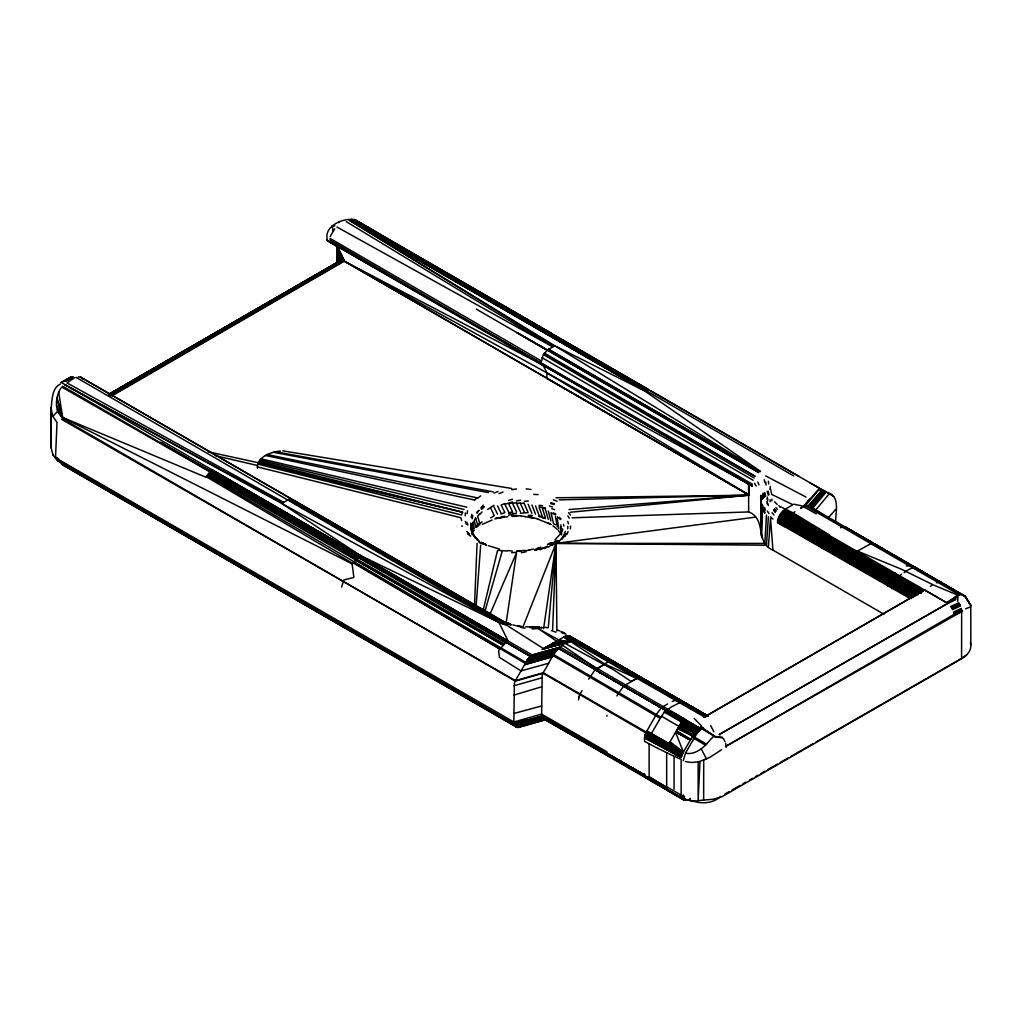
<?xml version="1.0" encoding="UTF-8"?>
<svg xmlns="http://www.w3.org/2000/svg" width="1022" height="1022" viewBox="0 0 1022 1022"><rect width="100%" height="100%" fill="white"/><g stroke="black" fill="none" stroke-linecap="round" stroke-linejoin="round"><path stroke-width="1.5" d="M58.062 461.484L52.978 455.033L51.1 447.802L51.151 408.659C52.02 400.701 51.841 387.696 60.324 384.157M546.962 372.889L546.783 378.383L748.998 495.018L748.666 484.019L326.606 240.17L337.247 246.328L344.887 261.517L748.998 495.018L546.962 372.889L543.142 365.276L539.207 362.989M682.364 798.846L681.137 795.435L681.125 759.282C675.312 757.136 653.301 746.252 644.55 741.333L644.601 737.654L681.086 757.276L644.563 738.012M700.019 761.416L698.167 761.824L698.141 799.817L700.019 761.416L709.843 757.366L721.609 749.688M849.793 564.31L852.016 556.798L857.381 551.088L901.149 569.101L933.009 584.776L958.023 595.238L961.638 594.574L965.496 596.503L970.759 605.343L970.836 644.933C971.322 651.001 966.493 656.009 961.574 658.781L721.89 796.751L712.704 799.319L703.66 800.06L703.711 760.189M884.03 614.26L772.926 550.079C754.939 543.257 766.909 518.678 748.641 511.945L748.666 484.019L752.473 486.229L329.736 239.966M761.032 529.613L761.045 503.297M570.417 512.239L748.653 495.21L748.666 484.019M961.574 658.781L961.664 610.811M761.032 533.51L761.186 505.366M752.473 484.224L541.098 363.091L542.95 355.439L547.485 349.997L758.707 472.534L476.341 309.142M51.1 447.802L51.1 407.305M561.436 533.944L561.5 529.409L560.989 532.424M761.186 535.554L761.658 507.385M784.526 526.611L777.461 522.523L910.04 598.483M821.407 547.907L821.662 545.493M887.454 586.053L889.677 578.554L895.042 572.844M892.014 588.698L894.723 580.394L901.596 574.147M561.5 530.163L561.538 528.655M761.646 537.585L762.438 509.39L764.852 513.236M465.214 515.88L465.317 512.929M471.551 529.409L472.075 523.341M552.634 629.488L555.981 543.372L558.549 540.996M474.527 605.356L477.057 543.346M567.721 528.808L567.823 526.343M55.571 456.451L57.015 422.469L52.863 416.401L51.151 408.659M570.429 528.923L570.557 526.126M561.18 534.698L561.333 531.683M771.84 500.921L771.942 499.158M957.678 601.396L958.023 595.238M766.487 515.075L764.839 543.397L555.981 543.372L522.74 627.534M768.391 516.8L766.474 545.211L555.981 543.372L543.602 628.658M681.137 795.435L681.125 794.694M767.637 500.997L767.79 498.787M476.048 607.094L480.659 545.263M768.378 546.949L770.537 518.41L772.926 550.079M257.429 468.28L257.48 465.266M520.236 727.038L518.422 727.447A28.539 16.48 -60 0 0 517.835 727.472L516.787 727.281A17.63 10.182 -60 0 1 516.314 727.076L515.867 726.808A16.991 9.811 -60 0 1 515.446 726.514L513.862 722.72A11.74 6.784 -60 0 1 513.849 721.992L514.411 683.296A17.463 10.079 -60 0 0 514.73 682.326A18.652 10.769 -60 0 0 515.126 681.355L515.573 680.397A22.842 13.184 -60 0 1 516.084 679.451L527.135 660.327L531.542 655.46M652.062 781.498L543.64 718.939L541.647 714.851A11.906 6.873 -60 0 1 541.622 714.11L542.184 675.414A17.706 10.22 -60 0 0 542.503 674.443A18.907 10.923 -60 0 0 542.899 673.472L543.359 672.527A23.161 13.375 -60 0 1 543.857 671.569C551.126 660.365 555.355 644.946 570.391 641.394L604.743 663.968L636.757 678.467L641.65 677.727L643.898 680.179M606.915 716.218L606.991 715.311M548.316 627.291L555.981 543.372L755.386 517.145M578.503 699.981L578.746 698.077M341.603 587.05L343.865 579.959L353.868 577.43L352.143 563.889L360.255 555.444L498.928 622.398L506.81 625.298L543.487 648.612L569.446 641.765L563.991 636.936L570.391 641.394M784.538 525.832L777.474 521.744L911.509 598.47M683.233 760.764L685.507 753.112L692.635 740.746M60.95 387.951C55.661 396.332 53.898 409.618 61.895 417.002L57.692 411.214L52.863 416.401M506.094 623.318L516.506 552.813L490.1 613.915M472.164 524.12L472.202 533.165M644.678 736.926L680.793 757.149L645.15 734.792L681.687 756.012L681.342 757.443M467.028 513.734L467.552 510.821M770.396 486.51L769.898 489.359L770.818 489.231M784.641 524.989L777.576 520.926L777.716 520.109L913.221 597.589M562.407 530.852L562.739 529.064M766.973 499.247L767.394 497.075M784.794 524.158L777.716 520.109M821.688 545.365L824.115 539.59L828.995 534.685L793.034 512.852L780.527 506.708M343.852 627.431L342.102 624.123M471.18 517.311L471.857 514.334M578.784 697.898L579.065 696.723M645.048 735.15L680.345 756.817L644.716 736.734L645.112 734.869L681.687 756.012L682.913 753.15M482.921 611.271L497.433 550.858M472.1 518.78L472.879 515.803M473.033 521.91L472.202 524.899L473.071 530.955M484.671 612.255L502.058 551.701M526.215 488.835L530.967 489.449M784.973 523.341L777.908 519.265L913.694 596.848M257.493 465.266C260.061 455.493 271.482 452.082 280.386 451.021M579.385 695.752L579.129 696.557M330.272 236.376L334.731 228.8M472.049 534.698L473.033 531.721M785.241 522.472L778.176 518.384L913.987 595.992M567.095 534.199L568.066 531.466M257.748 464.09L258.285 462.711L462.608 512.226L461.574 514.973L257.748 464.09L462.608 512.226L259.013 461.382M565.485 531.427L563.211 536.295L559.277 541.302M579.781 694.781L579.461 695.586M645.802 733.029L645.47 733.822M785.548 521.59L778.47 517.541L915.648 595.877M552.11 333.747L354.826 219.743C343.162 217.418 322.773 226.373 327.589 240.732L337.247 246.328L344.273 261.198L543.142 365.276M669.269 743.16L675.568 732.237L683.424 752.205L646.249 732.071L656.226 714.672M785.905 520.735L778.841 516.672L916.044 595.047M475.715 517.656L474.234 520.517L475.741 526.713M564.847 536.691L566.239 534.008M565.396 533.88L562.241 539.067M580.317 693.67L582.029 690.668M62.163 418.432L515.241 681.125L543.001 673.255L645.878 732.851L668.988 743.671L646.798 731.037L668.988 743.671M682.849 753.112L691.983 737.22L705.525 745.204L713.177 736.632L722.899 737.961M786.288 519.93L779.224 515.855L917.807 594.957M692.661 740.707L694.666 737.22M677.024 729.721L676.347 730.883M659.126 720.216L660.787 717.342M685.57 703.494L683.884 702.114L680.959 702.037L671.824 706.777L665.118 711.108L660.864 717.201L656.316 714.531L661.247 707.824L699.891 730.066L703.468 727.779M679.042 726.246L680 724.598L696.506 734.077L699.878 730.091L683.59 720.408L699.904 730.053L683.348 720.612L681.7 722.26L698.192 731.765L681.648 721.928M694.692 737.194L696.48 734.115L694.487 732.915L692.009 737.169M651.959 732.633L658.986 720.459M677.113 729.555L677.586 728.763L692.686 736.019L706.547 744.157M677.765 728.431L678.442 727.281L692.686 736.019L678.327 727.46M678.966 726.387L661.438 716.205M695.394 735.981L693.376 734.818M786.736 519.099L779.684 515.024L918.293 594.152M588.634 679.208L595.06 669.793L662.052 708.348M616.841 695.918L623.676 685.992L636.757 678.467L631.187 681.47L613.89 669.985L565.984 643.911L572.141 640.424L565.089 636.348L558.74 639.925L538.862 628.99L556.581 641.152L569.446 641.765L541.967 649.481L556.581 641.152M719.935 734.907L719.309 734.524L955.251 599.045L957.41 595.596M56.542 405.197L62.674 417.487L205.69 477.146L211.861 470.452L359.782 555.713L212.487 470.069M680.537 723.768L680.026 724.56M475.703 527.454L477.568 524.708L475.741 518.422M787.234 518.295L780.182 514.207L918.804 593.386M560.145 534.174L554.972 539.91M680.78 723.423L697.157 733.081L680.78 723.423L681.648 722.311L698.179 731.778L664.236 712.04M68.87 378.6L72.575 376.786L65.638 381.155M110.235 396.217L343.635 260.917L340.709 260.533L338.18 262.271L337.247 246.328L344.273 261.198L112.241 395.731M787.758 517.528L780.693 513.453L920.669 593.399M810.254 498.583L803.42 506.605L800.584 508.432L803.42 506.58L810.254 498.583L807.942 500.614M479.637 513.708L477.568 516.429L479.676 522.791L477.53 525.449M62.661 386.175L505.545 642.723L498.608 650.605L499.439 657.376L521.016 670.892L548.648 663.265M826.121 492.055L822.212 489.845L808.44 505.826L812.707 508.228L826.121 492.055C841.132 495.312 835.242 512.444 835.638 523.2M682.504 721.404L699.061 730.832L682.632 721.264M812.707 508.228L815.748 509.991L829.2 493.843M788.307 516.8L781.242 512.725L921.269 592.683M920.745 593.309L921.346 592.594M808.606 505.89L822.442 489.947M809.948 506.644L823.591 490.598M810.51 506.976L824.154 490.93M811.213 507.372L824.843 491.327L811.059 507.282M811.289 507.41L824.907 491.352M817.677 490.241L803.892 506.35M818.89 489.755L805.234 505.801A5.084 2.938 -60 0 0 804.876 505.916L804.633 505.992M828.804 517.234L835.638 509.403M477.236 526.879L482.026 521.731M793.851 504.165L803.675 506.312M479.676 514.513L482.026 511.92M480.953 507.742L483.329 505.175M530.431 656.354L558.434 648.267L663.508 709.038M788.907 516.084L781.843 512.009L921.87 592.019L922.508 591.431L782.456 511.345L789.533 515.42M530.239 656.52L558.331 648.331L623.548 686.107M474.502 500.231L477.057 497.791L267.304 454.56M965.56 608.844L970.338 606.966L970.759 605.343M338.486 222.617L339.687 221.672M683.348 720.612L699.904 730.066M705.525 745.204C700.453 749.969 693.453 754.645 686.26 753.316M472.445 532.002L474.208 530.354M557.833 540.74L552.404 545.275M503.476 621.695L292.548 499.554L288.562 499.464L281.817 503.539L360.255 555.444L507.921 640.896L506.286 642.059L441.849 605.216L530.354 656.418L558.127 648.536L559.634 649.417L558.127 648.536M263.65 502.377L358.313 556.824L210.468 471.487M956.988 661.017L816.003 742.049M790.147 514.845L783.095 510.757L923.147 590.882L924.552 589.898L946.474 602.635L953.833 598.151M922.585 591.355L923.224 590.805M553.988 542.541L556.453 540.459M683.488 797.952L681.291 796.151L682.683 796.279L683.233 794.975L684.421 799.587L690.693 800.303M471.704 621.951L504.881 641.075L160.595 442.334L358.581 556.607L210.89 471.168M477.721 498.212L480.659 495.874M683.59 720.408L685.225 719.271L560.094 647.092L532.309 654.974L212.129 470.273M547.038 350.354L540.715 346.139M595.226 669.64L604.743 663.968M554.652 542.746L548.52 546.987M507.564 641.126L62.214 382.995M790.785 514.309L783.733 510.221L923.799 590.384L703.928 717.265L924.463 589.95L946.474 602.635M956.26 596.414L947.483 602.788L955.251 599.045M487.609 509.505L493.945 505.29M550.603 544.343L553.362 542.388M68.129 382.113L75.028 377.488M791.45 513.811L784.385 509.735L924.463 589.95M66.238 381.283L73.175 376.875M689.441 798.897L690.233 798.386M958.189 660.263L960.591 658.743M962.992 657.235L966.595 654.961M65.038 381.078L72 376.811M60.783 382.777L62.917 381.474M684.727 719.577L701.245 729.069L667.225 709.409M64.488 381.078L71.451 376.85M857.381 551.088L871.651 543.244L873.938 543.615L883.941 549.402M930.378 586.321L931.847 585.453M63.926 381.129L70.927 376.99M803.982 506.439L806.013 505.251M904.087 572.69C908.507 569.28 914.767 565.166 919.672 570.02M785.049 509.314L792.906 504.715L771.814 494.495L770.882 490.611M961.6 610.045L726.016 746.239L962.456 611.092L961.6 610.045L953.871 613.685L954.075 615.244L961.689 611.539M548.418 349.371L547.498 349.997L516.953 332.635L543.627 348.08M793.034 512.852L794.899 511.754M700.722 727.038L699.661 727.638M702.548 728.303L714.186 736.006L701.705 728.788M70.454 377.182L61.256 382.483M109.175 394.748L341.259 260.482L337.247 246.328L337.273 263.65M109.763 394.824L341.821 260.482L337.247 246.328L337.337 263.024M110.363 394.952L342.421 260.572L337.247 246.328L337.464 262.437M110.976 395.156L343.009 260.712L337.247 246.328L337.669 263.306M108.473 394.377L339.713 260.865L337.247 246.328L337.899 262.769M108.626 394.76L340.709 260.533L337.247 246.328L338.499 261.836M109.009 394.185L337.119 262.641M110.044 393.789L289.788 290.171M292.548 288.574L334.028 264.672M497.152 305.719L349.371 220.305L554.065 346.19L554.92 345.87L644.908 391.094L760.47 471.398L349.371 220.305L645.214 390.915L648.267 390.034M906.361 566.06L911.254 565.243M109.724 394.224L118.028 389.446M120.788 387.862L123.56 386.265M126.319 384.668L142.914 375.112M145.686 373.515L192.698 346.432M195.458 344.836L205.141 339.253M207.913 337.669L212.052 335.28M214.824 333.683L217.584 332.086M220.356 330.489L224.508 328.1M227.267 326.516L230.027 324.919M232.799 323.322L236.951 320.934M239.71 319.337L242.482 317.753M246.621 315.351L249.394 313.767M252.153 312.17L261.836 306.587M265.988 304.198L268.748 302.614M271.52 301.017L286.722 292.254M290.874 289.865L299.178 285.087M301.937 283.49L306.089 281.101M308.848 279.504L311.621 277.907M314.38 276.323L318.532 273.934M321.304 272.337L324.063 270.741M326.836 269.144L330.975 266.755M110.836 393.943L113.608 392.346M123.279 386.763L127.431 384.374M130.203 382.79L132.962 381.193M135.734 379.596L139.886 377.207M149.57 371.638L152.329 370.041M155.101 368.444L157.861 366.86M174.455 357.291L177.228 355.707M553.681 650.899L563.033 645.585L596.707 668.707C601.894 667.813 609.431 657.184 615.001 662.767L569.816 636.195L565.089 636.348L705.154 716.69L706.521 716.307L566.405 635.876L573.483 639.951L575.297 639.785M719.309 734.46L947.662 603.504L955.877 599.569M672.208 701.475L678.225 699.24L685.443 703.328M720.855 796.406C713.075 803.445 701.935 804.173 692.443 800.852M724.994 794.043L729.133 791.68M731.893 790.108L740.171 785.381M742.917 783.797L745.677 782.226M749.816 779.863L752.575 778.291M755.335 776.707L758.094 775.136M760.853 773.565L764.98 771.201M767.739 769.617L777.397 764.098M780.156 762.527L788.422 757.8M791.181 756.229L813.244 743.62M78.26 376.875L80.521 377.092L504.076 621.772L501.904 621.261L498.928 622.398L64.705 384.655L282.366 503.054M667.57 703.954L661.323 707.761L678.455 717.699L662.23 708.45L665.833 710.456L663.738 709.166M350.572 219.73L349.971 220.011L645.521 390.762L497.727 305.399L502.543 305.093L648.152 389.229M490.624 517.86L494.009 515.944M544.419 548.495L547.984 546.578M482.461 524.273L492.093 520.019M547.485 544.471L550.564 542.835M547.46 546.221L540.101 549.772M703.928 717.265L705.244 716.665M571.49 640.768L564.425 636.693L704.503 716.971M840.569 527.761L842.23 527.071A25.231 14.564 -60 0 0 842.703 526.93L845.564 527.224L855.005 532.679M549.338 543.96L551.765 542.759M331.92 226.194L334.897 225.785M953.692 612.881L961.459 609.24M953.475 612.063L961.28 608.435M950.639 606.544L958.738 602.814L959.224 603.58L960.463 605.969L952.491 609.623M951.15 607.26L959.224 603.58M951.635 608.026L959.671 604.36M952.082 608.805L960.08 605.177M548.52 349.294L760.151 471.564L548.52 349.294L554.065 346.19M539.718 549.338L543.487 547.69M936.471 582.783L939.563 582.042L942.054 582.974M494.111 493.128L498.084 491.441M572.167 640.424L573.47 639.951M504.868 503.527L501.125 504.996L504.868 512.597L501.125 514.028M498.992 493.588L503.028 492.042M535.285 550.385L539.322 548.929M534.953 549.977L538.913 548.635M534.659 549.657L538.543 548.392M508.598 500.435L512.495 499.221M537.47 548.15L540.932 547.089M513.849 695.088L541.622 686.822M553.962 654.067L526.279 661.796L554.294 653.505L526.534 661.362M552.544 656.533L524.631 664.658L552.378 656.801M818.277 489.96L822.212 489.845L809.82 482.678M556.62 650.069L528.438 658.449L555.636 651.333M512.597 501.917L504.868 504.306L508.701 512.099M528.681 658.155L556.211 650.58M531.951 655.204L559.724 647.322M529.447 657.325L557.207 649.455M529.051 657.734L556.824 649.851M527.237 660.174L555.01 652.292L527.441 659.854M527.135 660.327L554.908 652.445M526.279 661.796L554.052 653.927M513.925 685.775L541.698 677.88M514.04 723.895L541.813 716.013M515.088 726.118L542.861 718.236L653.646 781.664M515.969 726.872L543.742 718.99M543.985 719.13L516.199 727.012L62.419 464.831M517.707 727.46L546.195 719.462M521.003 726.68L545.85 719.641M527.033 660.493L554.78 652.662M512.597 502.735L508.701 503.833L512.597 511.805L508.701 512.865M527.39 659.944L555.01 652.292M513.925 723.244L525.282 720.088M542.593 649.111L569.446 641.765L558.74 639.925M500.448 517.285L504.498 516.199M513.849 713.484L541.622 705.972M543.129 648.804L569.446 641.765L555.649 641.688M528.438 658.449L555.751 651.193M527.748 659.382L555.163 652.074M508.675 513.542L512.597 512.571M544.662 647.935L569.446 641.765L553.119 643.119M545.569 647.411L569.446 641.765L552.761 643.323M671.812 791.756L670.151 791.756M546.093 647.118L569.446 641.765L551.931 643.796M500.026 517.822L504.216 516.864M516.532 502.632L512.597 503.514L516.532 511.703M547.204 646.492L569.446 641.765L551.254 644.179M698.167 761.824L691.715 762.489L685.468 761.582M499.796 517.962L504.038 517.081M547.792 646.16L569.446 641.765L549.734 645.035M508.534 515.267L512.546 514.462M494.865 518.882L499.273 518.001M516.506 500.933L520.505 500.141M521.386 552.698L526.062 551.816M512.559 513.887L516.519 513.159M533.484 549.095L529.166 549.887M549.108 645.406L569.446 641.765M520.428 502.747L516.532 503.437L520.428 511.818M525.563 550.743L529.766 549.989M650.759 780.757L683.59 799.792L687.499 799.753L683.59 799.792L681.342 796.751M495.644 518.218L498.698 517.72M511.83 489.679L516.519 488.925M524.324 503.028L520.428 503.527L524.324 512.099M682.964 798.655L685.698 800.162L689.812 799.702M611.539 757.264L608.908 756.638L607.106 753.853L578.759 737.565L580.522 740.247M503.463 517.234L507.896 516.736M512.405 515.74L516.519 515.292M524.388 501.329L528.323 500.921M520.453 513.248L528.157 512.597L524.337 503.833M511.664 552.698L516.532 552.302M568.947 509.569L748.653 495.21L555.981 497.791M542.209 627.776L532.092 627.649M520.85 550.717L525.142 550.398M461.574 526.151L462.493 526.087M532.117 628.952L538.862 628.479M520.99 550.884L516.519 551.19L520.607 551.356M583.077 740.873L580.598 740.286M542.158 627.495L530.048 627.125M516.519 515.918L520.607 515.765M512.188 516.404L516.506 516.251M538.875 627.406L530.099 627.61M572.116 517.796L748.641 511.945M282.8 450.843L511.652 488.465M532.143 627.38L538.875 627.201M559.277 499.873L748.653 495.21M703.66 800.06L691.907 801.35L684.944 799.063M532.13 627.01L538.85 627.086M538.862 627.189L532.104 627.048L538.837 627.406M528.323 515.267L532.04 515.356M533.752 494.405L538.16 494.584M511.894 515.727L516.506 515.893M528.425 515.765L532.117 515.957M507.321 551.024L497.752 550.373M525.755 626.742L529.984 626.984M682.658 795.576L681.214 796.112M683.258 796.636L682.683 796.279L684.599 796.457M513.708 723.691L509.876 721.468M539.092 505.302L542.529 505.686M713.739 736.287L722.362 737.258M508.151 550.551L512.367 551.062M521.054 516.021L525.41 516.557M500.678 304.645L833.671 496.424M525.129 516.723L533.229 517.962M545.109 627.38L548.162 627.776M539.028 515.957L542.324 516.417L539.003 506.899L545.544 507.908M575.309 639.785L576.382 640.028M539.105 516.659L545.429 517.784L542.324 508.126L545.441 508.726M681.61 797.39L682.875 797.582M544.087 719.194A17.885 10.322 -60 0 0 544.56 719.399L545.62 719.603A28.935 16.71 -60 0 1 546.195 719.565M648.497 779.058L645.802 777.704L670.125 791.756M653.109 781.702L652.1 781.511M517.49 625.643L521.412 626.333M681.827 797.952L683.68 798.54M275.697 451.75L493.332 491.876M273.436 452.299L488.618 492.655M529.562 517.234L533.471 518.013M520.658 627.253L525.078 628.147M508.969 624.506L511.128 624.953L506.388 622.628L510.336 624.008M265.516 455.505L473.786 499.847M208.386 451.865L258.285 462.711M58.65 459.632L513.849 721.992L541.622 714.11L606.889 751.822L606.991 753.227M520.85 626.895L512.878 624.889M542.414 517.86L545.454 518.563M215.514 455.71L257.429 465.483M261.07 458.827L466.798 507.193M499.554 549.082L488.516 545.748M259.933 460.092L464.09 509.531M808.223 505.737L807.303 505.558A4.867 2.811 -60 0 0 806.971 505.545L805.362 505.762L959.224 594.753M257.327 466.875L460.922 517.758L461.663 520.594M344.81 627.84L344.082 627.572M510.617 624.263L504.536 622.13M534.033 517.911L537.802 518.959M549.363 506.031L552.468 506.925M58.624 458.904L54.613 457.192M550.551 503.501L553.924 504.523M541.762 715.707L577.507 736.274M551.05 502.696L554.524 503.769M537.47 518.984L550.551 524.273M341.68 623.573L341.936 624.838L340.083 623.241L342.932 624.301L341.603 622.487M551.446 630.651L555.93 632.158M510.885 624.57L504.855 622.487L505.315 623.267M553.362 499.835L557.118 501.202M57.27 459.772L58.727 460.309M551.752 508.598L554.537 509.62M557.207 629.986L559.903 630.983M55.597 457.179L57.002 457.703M563.978 633.385L566.15 634.266M479.05 542.516L483.036 544.164M669.563 791.628L668.171 790.811M944.724 584.507L942.118 583M480.877 542.337L484.645 544.113M553.502 512.929L555.789 514.04M481.451 542.427L485.118 544.241M555.623 514.858L550.986 512.725L553.362 522.779M352.143 563.889L62.674 417.487L56.874 399.295M944.136 584.15L965.496 596.503L808.811 505.992M645.878 732.851L683.322 752.141L669.41 742.93M61.716 419.39L515.471 680.626L543.257 672.744L646.249 732.071L668.899 743.812L646.326 731.893M481.975 542.58L485.565 544.458M765.606 475.882L805.988 497.05M646.287 731.982L668.886 743.837M645.278 734.396L681.61 753.648L645.712 733.221M562.879 632.311L564.808 633.346M675.631 732.122L690.399 739.979L675.976 731.522M541.098 363.091L329.736 241.984M540.114 363.538L751.144 485.476M645.342 734.192L681.61 753.648L645.636 733.426M675.708 732.008L690.399 739.979L675.861 731.739M482.461 542.823L485.987 544.739M748.998 484.236L344.887 261.517L748.998 495.018M553.4 523.571L555.47 524.708M66.903 382.88L283.528 502.262M644.882 737.335L680.793 757.149M964.627 595.992L961.702 594.293M336.902 227.012L552.672 346.867L346.215 221.621M644.652 737.118L681.074 757.289L644.805 736.185M670.675 791.833L680.23 797.134M675.798 731.841L690.399 739.979M586.321 741.397L588.302 742.534M600.016 749.267L602.15 750.467M653.084 703.059L656.699 705.103L648.025 700.083M803.42 506.58L816.131 513.836M911.65 597.64L777.576 520.926M595.085 669.78L601.14 673.281M61.742 387.044L358.313 556.824M705.819 716.473L565.754 636.08L572.805 640.155M383.365 571.771L209.829 472.126M666.663 752.716L666.663 786.799L681.137 795.078M523.686 336.608L543.512 348.004M938.477 580.905L941.07 582.399M640.794 677.522L568.232 635.71M706.905 715.604L568.794 635.799M707.658 716.281L567.657 635.671L574.709 639.759M707.071 716.269L567.031 635.735L574.083 639.81M684.165 719.948L700.683 729.44L684.344 719.833M665.105 710.009L648.676 700.581L661.272 707.799L660.391 707.237M681.137 722.937L697.643 732.416M210.276 471.679L506.414 641.969M441.849 605.216L501.687 639.619M530.533 656.226L503.616 640.743L530.354 656.418M208.654 473.429L356.627 558.574M356.371 558.893L504.319 644.039M541.775 715.822L582.502 739.647M620.201 760.943L620.954 761.377M624.34 763.332L625.502 763.996M630.536 766.896L633.934 768.863M355.924 220.394L380.235 234.434M354.417 219.551L502.569 305.105M499.375 304.786L647.309 390.136M793.749 475.933L498.199 305.182M873.682 543.525L845.398 527.16L916.095 567.977M548.405 522.996L551.037 524.516M569.318 635.952L707.927 715.975M641.343 677.637L707.428 715.745M571.017 637.332L577.2 641.216M699.674 727.626L701.769 728.839M660.838 707.518L604.935 675.146M682.581 721.328L699.061 730.832M289.264 499.247L501.15 621.376L507.678 624.493L509.659 623.752L504.651 622.654L508.087 624.174L500.767 621.504L288.958 499.349L500.154 621.721M680 724.598L696.48 734.115M288.281 499.63L499.899 621.849M212.372 470.133L360.255 555.444M211.605 470.618L359.501 555.917M207.811 474.54L503.361 645.304L355.477 560.107M666.676 787.081L649.136 776.886L666.753 787.719M541.724 715.566L638.686 771.636M563.39 728.137L644.665 775.072L645.763 777.665M80.942 473.25L60.49 461.407L514.219 724.483L541.992 716.614L681.763 797.914L667.302 789.559L666.893 788.422L541.852 716.154L514.066 724.023L374.793 643.566L409.707 663.674M649.519 778.802L633.64 769.183M667.085 789.01L542.094 716.882L514.322 724.764L342.14 625.413M545.493 719.577L582.399 740.886M583.754 741.678L610.824 757.302M667.903 790.491L667.379 789.687L682.032 798.412M668.695 791.181L684.063 799.996M75.628 470.158L341.706 623.893M61.652 464.129L516.34 726.655M650.886 390.813L798.923 476.354M501.406 304.722L648.906 390.072M351.772 219.372L647.015 390.212M498.813 304.965L646.428 390.378L351.185 219.513M349.971 220.011L645.214 390.915L497.803 305.923M917.935 569.088L940.713 582.272M845.36 527.148L926.622 574.045M912.212 565.728L965.496 596.503M681.623 700.913L707.467 715.885M570.25 636.514L708.374 716.281M577.328 640.59L680.869 700.67M577.737 640.973L586.449 646.581M590.512 648.944L593.271 650.529M596.03 652.125L600.157 654.514M602.903 656.111L605.663 657.708M608.409 659.292L612.548 661.694M645.099 680.614L651.832 684.523M655.869 686.861L658.564 688.419M673.37 697.004L676.066 698.575M667.277 709.37L701.258 729.056M659.484 706.713L657.274 705.436L660.966 707.594M623.688 685.992L661.336 707.748L599.62 672.387L620.328 684.165M681.201 722.861L697.656 732.404L681.278 722.758M291.755 499.209L80.521 377.092L82.539 378.958M295.294 501.904L304.965 507.5M309.117 509.901L324.319 518.691M327.091 520.287L329.851 521.884M334.002 524.286L343.673 529.869M346.432 531.466L349.205 533.062M353.344 535.464L356.116 537.061M358.875 538.658L363.027 541.06M365.787 542.656L368.559 544.253M371.318 545.85L375.47 548.252M378.229 549.849L380.989 551.446M385.141 553.847L387.9 555.444M390.672 557.041L394.811 559.43M397.584 561.027L400.343 562.624M403.115 564.233L407.254 566.622M410.026 568.219L414.166 570.621M416.938 572.218L419.697 573.815M422.456 575.412L426.608 577.813M429.368 579.41L439.051 585.006M441.811 586.602L451.494 592.185M454.253 593.795L458.405 596.184M461.165 597.781L469.456 602.571M473.608 604.973L488.81 613.762M492.962 616.164L501.253 620.954M76.305 377.488L498.928 622.398L508.036 640.832M211.861 470.452L507.168 641.369M506.286 642.059L530.661 656.15M209.395 472.586L357.048 558.101M634.828 769.387L641.982 773.526M587.867 742.291L644.678 775.098L631.698 767.535M586.487 741.946L607.03 753.418M667.289 789.546L542.465 717.699L514.692 725.569L342.396 625.937M684.587 800.111L650.056 779.952M61.307 463.707L342.689 626.397M919.787 570.097L921.959 571.362M541.967 357.649L753.188 480.289M329.863 238.254L541.175 360.868M686.758 704.094L706.521 715.553M685.762 703.813L681.457 701.692M689.722 706.1L692.354 707.633M694.986 709.166L697.617 710.686M700.249 712.219L702.881 713.752M615.295 663.278L618.003 664.862M620.712 666.433L624.787 668.797M627.495 670.381L630.204 671.952M632.912 673.536L636.974 675.9M656.316 714.531L553.643 654.617L525.883 662.473L207.07 475.69M208.45 473.671L355.963 559.404M596.746 747.401L597.525 747.861M60.49 461.407L341.936 624.838M373.452 230.512L354.826 219.743M665.284 710.954L699.112 730.781M815.748 509.991L821.036 513.542M543.461 354.596L754.172 478.002M353.178 562.93L500.167 649.174L353.701 562.394L525.321 663.457L553.081 655.6L660.212 718.325M649.302 778.036L666.893 788.422M206.214 476.674L352.667 563.416M695.458 735.866L679.208 725.965M327.232 240.54L328.011 241L327.091 240.451M644.946 735.597L680.345 756.817L645.023 735.291M483.342 543.5L486.676 545.544M683.348 797.313L682.76 796.956L684.791 798.476M554.409 650.49L553.004 649.57L556.326 649.392M561.972 631.954L563.71 633.103M700.849 726.961L714.186 736.006M552.915 525.73L557.169 529.23M557.424 516.864L560.593 519.572M560.925 631.915L562.509 633.116M467.642 533.867L470.631 536.18M670.074 741.768L683.399 752.115M923.007 571.988L923.875 572.882M885.716 550.539L886.266 551.19M661.426 396.919L662.55 398.133M927.516 574.568L928.857 576.216M856.896 533.778L857.892 534.813M559.404 517.388L560.95 518.818M762.949 493.179L764.201 497.088M466.709 531.338L469.315 533.803M968.549 602.661L970.696 605.139L964.717 596.043L970.261 604.449M774.612 501.802L777.193 504.408M770.665 516.825L772.951 519.138M694.219 718.466L701.922 726.348M52.71 454.394L53.387 455.135M293.914 501.112L293.11 500.001M772.019 512.648L773.961 514.935M476.265 538.658L472.087 532.551L475.422 538.198M558.191 530.201L560.324 533.203M568.615 512.661L570.544 515.114M773.488 510.246L775.161 512.405M774.05 509.505L775.647 511.613M774.65 508.803L776.183 510.847M775.966 507.512L777.333 509.403M778.79 505.596L779.875 507.129M567.836 515.893L569.331 518.218M754.466 483.253L756.229 485.999M767.343 511.051L768.914 513.568M723.41 738.676L725.096 741.857M473.633 535.387L473.301 534.762L479.139 541.494L476.686 538.964L476.993 539.552M886.611 551.778L886.879 552.455M821.279 513.964L821.573 514.641M701.271 748.858L706.496 759.027M710.66 725.543L713.803 731.765M497.51 505.864L501.125 513.287M494.022 506.925L497.51 514.143M490.726 508.126L494.022 515.203M764.89 512.469L762.297 504.306M757.8 482.014L759.027 484.862M528.157 504.331L531.9 513.3M531.9 505.009L535.515 514.168M535.515 505.877L539.003 515.19M764.443 507.436L765.427 510.08M465.278 521.386L466.326 524.286M57.245 409.745L57.832 411.419M762.578 507.845L763.523 510.578M466.926 522.178L467.859 525.104M970.363 642.646L970.836 644.933M545.429 509.518L548.316 519.329M57.091 397.928L62.674 417.487L58.663 392.014M567.772 521.412L568.424 523.737M548.316 511.038L550.96 521.003M768.135 491.122L769.042 494.814M767.267 491.416L768.148 495.044M764.239 479.74L764.916 482.64M767.816 503.258L768.34 505.571M563.454 524.35L563.863 526.126M764.89 492.655L765.644 496.104M578.618 736.913L578.503 735.418M338.857 261.453L337.247 246.328L340.198 260.674M764.201 493.166L764.89 496.577M473.071 522.676L474.234 528.808M555.47 516.417L557.284 526.726M762.987 494.329L763.562 497.663M762.501 494.993L763 498.251M557.284 518.461L558.791 528.834M762.054 495.67L762.501 498.915M337.247 246.328L339.253 261.121M725.671 743.518L726.157 747.389M644.639 774.919L644.55 773.577M332.418 225.964L332.968 230.87M761.697 496.373L762.054 499.605M766.858 501.508L767.113 503.859M768.391 481.196L768.685 484.045M765.759 482.192L766.078 485.092M760.713 495.248L760.892 527.454M471.512 528.63L471.704 531.67M560.822 524.912L561.257 533.931M761.096 498.621L761.211 501.776M649.136 776.886L649.123 743.684M761.032 499.375L761.096 502.543M561.333 527.173L561.448 534.698M770.141 499.707L770.166 501.687M555.981 543.372L556.888 630.944M540.446 362.721L540.446 363.73M674.06 756.523L674.06 789.291M470.695 523.353L471.576 530.942L470.695 523.353M644.78 736.262L677.139 755.003L644.78 736.262M690.68 739.481L676.398 730.807L690.642 739.558M478.845 510.438L476.993 513.197L476.674 512.392L478.845 510.438M544.458 353.088L543.806 353.995L755.169 476.354L544.458 353.088M483.981 506.886L481.566 509.429L481.285 508.586L483.981 506.886M507.257 624.851L499.554 622.04L502.683 623.905L507.678 624.493L503.68 623.152L507.257 624.851M957.192 595.737L953.986 598.189L957.192 595.737M555.534 651.487L528.208 658.756L555.534 651.487M93.577 481.081L59.084 461.561L93.577 481.081M700.709 729.427L684.229 719.91L700.722 729.414"/></g></svg>
